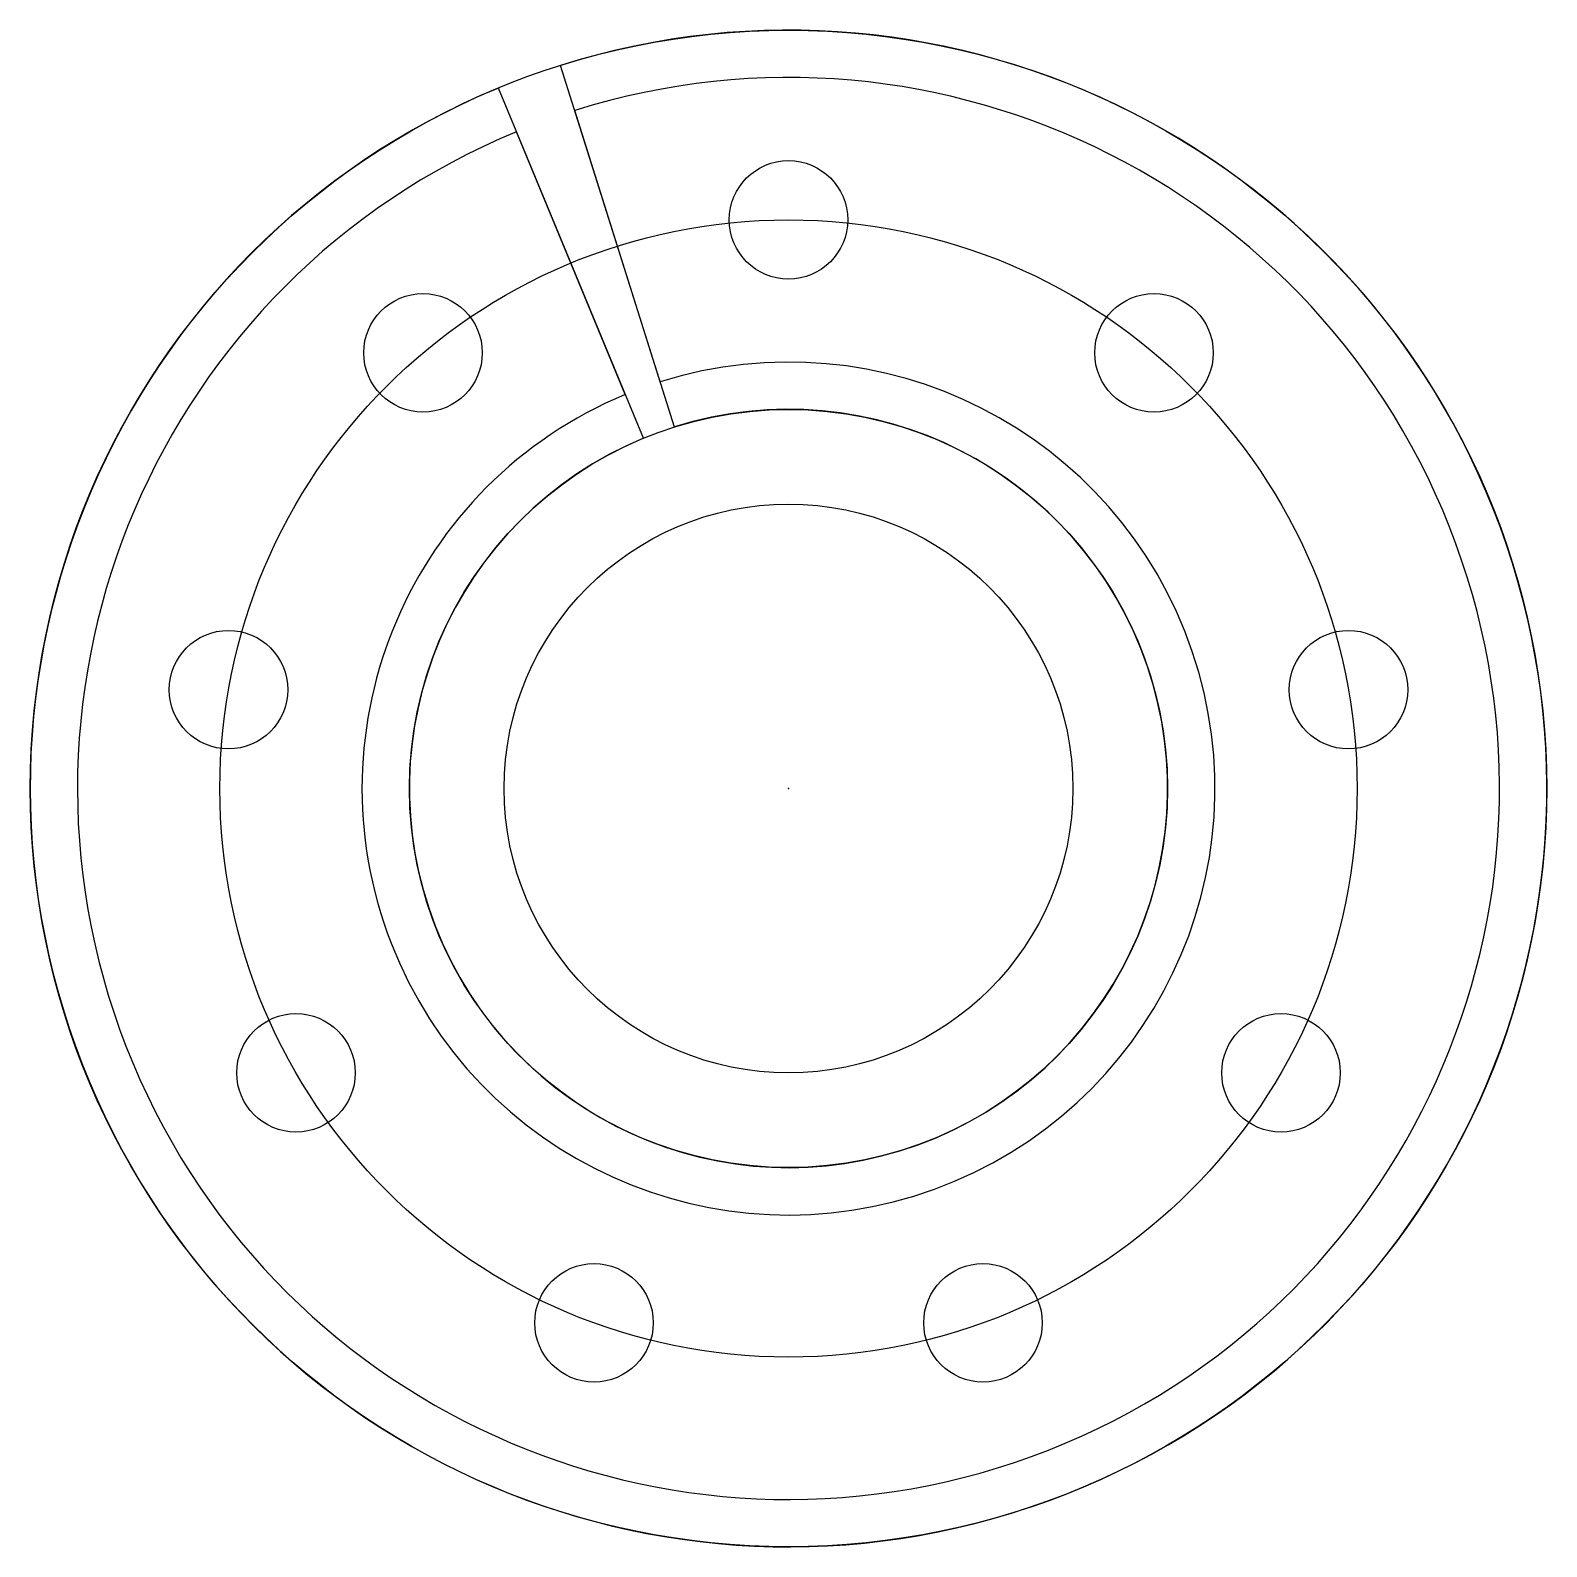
# Model space of a CAD drawing. Header units: centimetres. Extents: x -5.1 to 5.1, y -5.1 to 5.1.
import ezdxf

# ---------------------------------------------------------------- set-up
doc = ezdxf.new("R2010")
doc.units = ezdxf.units.CM
doc.header["$MEASUREMENT"] = 0
for name, color, linetype in [('Wheel Spacer - Split v5_Base Sketch', 7, 'Continuous'), ('Wheel Spacer - Split v5_Spacer 0.75in - Split', 7, 'Continuous'), ('Wheel Spacer - Split v5_Spacer 1in - Split', 7, 'Continuous')]:
    doc.layers.add(name, color=color, linetype=linetype)

msp = doc.modelspace()

# ---------------------------------------------------------------- linework, layer by layer
at = {"layer": 'Wheel Spacer - Split v5_Base Sketch'}
for centre, radius in [((0, 0), 5.08), ((0, 3.81), 0.397), ((0, 0), 3.81), ((-2.449, 2.919), 0.397), ((2.449, 2.919), 0.397), ((0, 0), 2.54), ((0, 0), 1.905), ((-3.752, 0.662), 0.397), ((3.752, 0.662), 0.397), ((-3.3, -1.905), 0.397), ((3.3, -1.905), 0.397), ((-1.303, -3.58), 0.397), ((1.303, -3.58), 0.397)]:
    msp.add_circle(centre, radius, dxfattribs=at)
msp.add_point((0, 0), dxfattribs=at)
at = {"layer": 'Wheel Spacer - Split v5_Spacer 0.75in - Split'}
for p, q in [((-0.859, 2.725), (-1.432, 4.542)), ((-1.094, 2.64), (-1.823, 4.4))]:
    msp.add_line(p, q, dxfattribs=at)
for centre in [(0, 3.81), (-2.449, 2.919), (2.449, 2.919), (-3.752, 0.662), (3.752, 0.662), (-3.3, -1.905), (3.3, -1.905), (-1.303, -3.58), (1.303, -3.58)]:
    msp.add_circle(centre, 0.397, dxfattribs=at)
for radius in [4.763, 2.857]:
    msp.add_arc((0, 0), radius, 112.5, 107.5, dxfattribs=at)
msp.add_point((0, 0), dxfattribs=at)
msp.add_point((0, 0), dxfattribs=at)
msp.add_point((0, 0), dxfattribs=at)
at = {"layer": 'Wheel Spacer - Split v5_Spacer 1in - Split'}
for p, q in [((-0.764, 2.422), (-1.528, 4.845)), ((-0.972, 2.347), (-1.944, 4.693))]:
    msp.add_line(p, q, dxfattribs=at)
for centre in [(0, 3.81), (-2.449, 2.919), (2.449, 2.919), (-3.752, 0.662), (3.752, 0.662), (-3.3, -1.905), (3.3, -1.905), (-1.303, -3.58), (1.303, -3.58)]:
    msp.add_circle(centre, 0.397, dxfattribs=at)
for radius in [5.08, 2.54]:
    msp.add_arc((0, 0), radius, 112.5, 107.5, dxfattribs=at)
msp.add_point((0, 0), dxfattribs=at)
msp.add_point((0, 0), dxfattribs=at)

doc.saveas('drawing.dxf')
